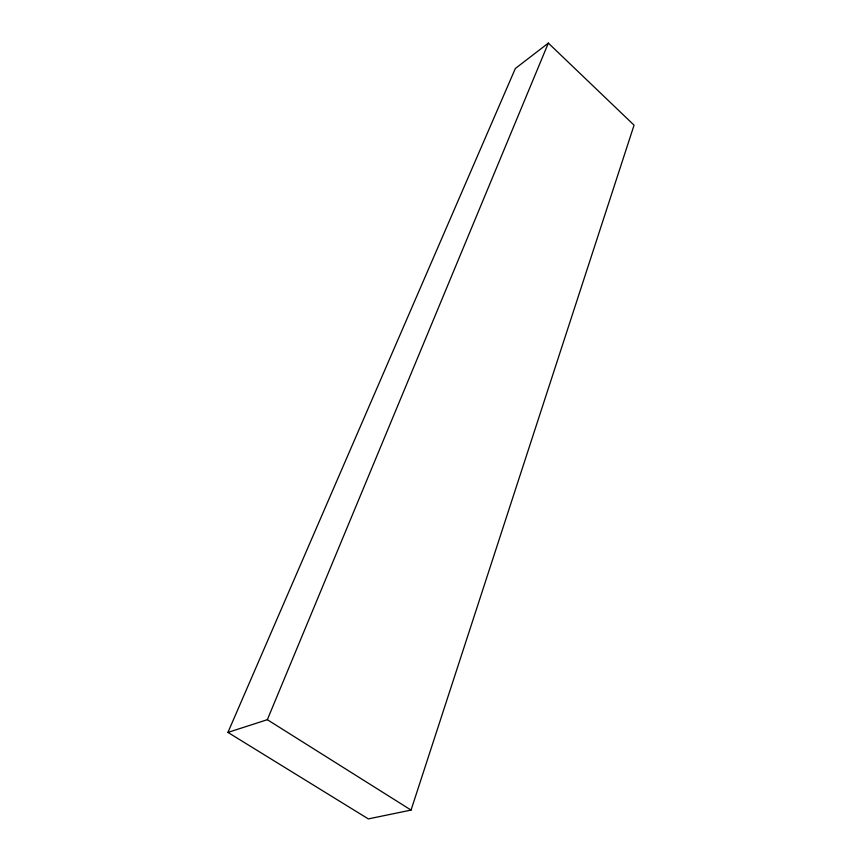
<?xml version="1.0" encoding="UTF-8"?>
<svg xmlns="http://www.w3.org/2000/svg" width="862" height="862" viewBox="0 0 862 862"><rect width="100%" height="100%" fill="white"/><g stroke="black" fill="none" stroke-linecap="round" stroke-linejoin="round"><path stroke-width="1.29" d="M411.055 810.086L634.066 125.173L548.351 43.1L515.357 68.475L227.934 732.409L368.322 818.9L411.055 810.086L267.339 719.695L227.934 732.409M267.339 719.695L548.351 43.1"/></g></svg>
